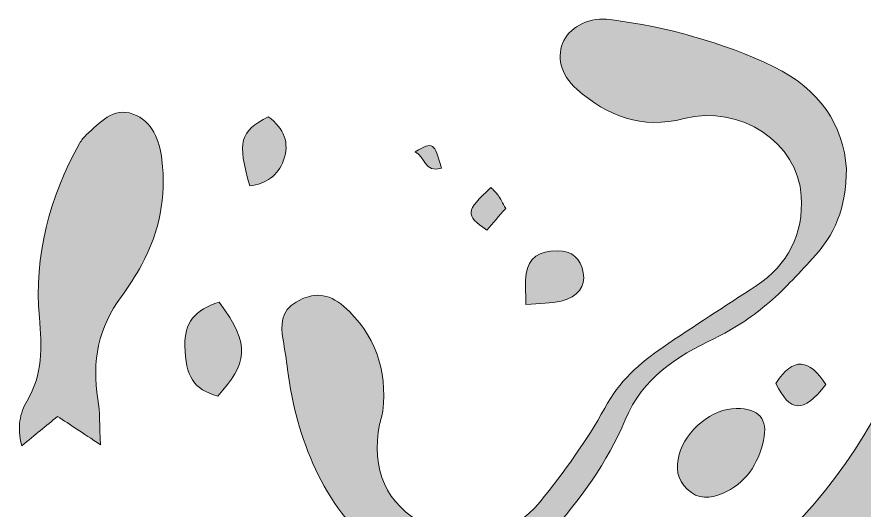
# Model space of a CAD drawing. Header units: centimetres. Extents: x -3.3 to 24.3, y 7.4 to 22.3.
# Drawn here: x -2.973 to -0.332, y 16.68 to 18.219 of the extents above; entities that cross this region are included whole.
import ezdxf

# ---------------------------------------------------------------- set-up
doc = ezdxf.new("R2010")
doc.units = ezdxf.units.CM
doc.header["$MEASUREMENT"] = 0
doc.layers.add('Layer 1', color=7, linetype='Continuous', lineweight=0)

# ---------------------------------------------------------------- blocks, each defined once
blk = doc.blocks.new('Block_0')
at = {"layer": 'Layer 1', "true_color": 0x000000, "transparency": 33554687}
h = blk.add_hatch(color=18, dxfattribs=at)
h.dxf.hatch_style = 2
edge = h.paths.add_edge_path()
edge.add_spline(control_points=[(-0.3866, 17.7454), (-0.3867, 17.6222), (-0.4241, 17.5363), (-0.493, 17.4639), (-0.5397, 17.4149), (-0.5844, 17.3631), (-0.6364, 17.3204), (-0.6856, 17.2799), (-0.7402, 17.2434), (-0.7976, 17.216), (-0.917, 17.1589), (-1.0208, 17.0931), (-1.0762, 16.9619), (-1.1323, 16.8292), (-1.2157, 16.7108), (-1.3146, 16.6046), (-1.3859, 16.5281), (-1.4699, 16.4743), (-1.5756, 16.4604), (-1.68, 16.4467), (-1.7683, 16.4789), (-1.8474, 16.5487), (-2.0201, 16.7008), (-2.0995, 16.8973), (-2.1291, 17.1191), (-2.1332, 17.1498), (-2.1376, 17.1806), (-2.143, 17.2111), (-2.1513, 17.2582), (-2.1499, 17.301), (-2.1022, 17.3292), (-2.0508, 17.3597), (-2.0023, 17.3586), (-1.954, 17.3158), (-1.8561, 17.2291), (-1.8181, 17.1183), (-1.832, 16.9892), (-1.8334, 16.9753), (-1.8391, 16.9619), (-1.8419, 16.9481), (-1.8705, 16.8077), (-1.82, 16.6957), (-1.7014, 16.6356), (-1.5764, 16.5723), (-1.4279, 16.597), (-1.3412, 16.7062), (-1.2678, 16.7988), (-1.1963, 16.895), (-1.1403, 16.9984), (-1.0953, 17.0816), (-1.0316, 17.1384), (-0.958, 17.1888), (-0.8626, 17.2541), (-0.7649, 17.316), (-0.6684, 17.3797), (-0.5679, 17.4461), (-0.5203, 17.5411), (-0.5273, 17.66), (-0.5372, 17.8266), (-0.7177, 17.9469), (-0.893, 17.9016), (-1.0245, 17.8676), (-1.1318, 17.9093), (-1.2276, 17.9936), (-1.279, 18.0388), (-1.2915, 18.0983), (-1.2674, 18.1455), (-1.2442, 18.1909), (-1.1843, 18.2189), (-1.1227, 18.2108), (-0.9454, 18.1873), (-0.7744, 18.1409), (-0.6132, 18.0632), (-0.4719, 17.9951), (-0.3951, 17.8812), (-0.3866, 17.7454)], knot_values=[0, 0, 0, 0, 1, 1, 1, 2, 2, 2, 3, 3, 3, 4, 4, 4, 5, 5, 5, 6, 6, 6, 7, 7, 7, 8, 8, 8, 9, 9, 9, 10, 10, 10, 11, 11, 11, 12, 12, 12, 13, 13, 13, 14, 14, 14, 15, 15, 15, 16, 16, 16, 17, 17, 17, 18, 18, 18, 19, 19, 19, 20, 20, 20, 21, 21, 21, 22, 22, 22, 23, 23, 23, 24, 24, 24, 25, 25, 25, 25], degree=3, periodic=0)
h = blk.add_hatch(color=18, dxfattribs=at)
h.dxf.hatch_style = 2
edge = h.paths.add_edge_path()
edge.add_spline(control_points=[(-2.7121, 16.8839), (-2.7697, 16.922), (-2.8069, 16.9465), (-2.8459, 16.9723), (-2.8822, 16.9427), (-2.9156, 16.9155), (-2.958, 16.8809), (-2.9727, 16.9404), (-2.9637, 16.9829), (-2.9411, 17.0209), (-2.8921, 17.1033), (-2.8947, 17.1884), (-2.9028, 17.2815), (-2.9195, 17.4735), (-2.8724, 17.6557), (-2.7773, 17.8243), (-2.7719, 17.834), (-2.7646, 17.8432), (-2.7564, 17.8507), (-2.715, 17.8888), (-2.6723, 17.9381), (-2.6109, 17.9159), (-2.5505, 17.894), (-2.5279, 17.8333), (-2.5208, 17.7729), (-2.5074, 17.658), (-2.5274, 17.5479), (-2.5837, 17.446), (-2.6028, 17.4116), (-2.6236, 17.3778), (-2.6471, 17.3462), (-2.7189, 17.25), (-2.7399, 17.1435), (-2.7204, 17.0262), (-2.7137, 16.9861), (-2.7153, 16.9446), (-2.7121, 16.8839)], knot_values=[0, 0, 0, 0, 1, 1, 1, 2, 2, 2, 3, 3, 3, 4, 4, 4, 5, 5, 5, 6, 6, 6, 7, 7, 7, 8, 8, 8, 9, 9, 9, 10, 10, 10, 11, 11, 11, 12, 12, 12, 12], degree=3, periodic=0)
h = blk.add_hatch(color=18, dxfattribs=at)
h.dxf.hatch_style = 2
edge = h.paths.add_edge_path()
edge.add_spline(control_points=[(-2.1894, 17.9077), (-2.139, 17.8701), (-2.1222, 17.8253), (-2.1415, 17.7718), (-2.1589, 17.7235), (-2.1965, 17.6987), (-2.2468, 17.6917), (-2.2864, 17.8291), (-2.2778, 17.8615), (-2.1894, 17.9077)], knot_values=[0, 0, 0, 0, 1, 1, 1, 2, 2, 2, 3, 3, 3, 3], degree=3, periodic=0)
h = blk.add_hatch(color=18, dxfattribs=at)
h.dxf.hatch_style = 2
edge = h.paths.add_edge_path()
edge.add_spline(control_points=[(-1.6495, 17.7469), (-1.7017, 17.7318), (-1.7006, 17.7826), (-1.7312, 17.7984), (-1.6743, 17.8302), (-1.6717, 17.8282), (-1.6495, 17.7469)], knot_values=[0, 0, 0, 0, 1, 1, 1, 2, 2, 2, 2], degree=3, periodic=0)
h = blk.add_hatch(color=18, dxfattribs=at)
h.dxf.hatch_style = 2
edge = h.paths.add_edge_path()
edge.add_spline(control_points=[(-1.4953, 17.687), (-1.4877, 17.679), (-1.4791, 17.6718), (-1.4729, 17.6629), (-1.465, 17.6517), (-1.459, 17.6391), (-1.4489, 17.6212), (-1.469, 17.5984), (-1.4887, 17.576), (-1.508, 17.554), (-1.5759, 17.6013), (-1.5747, 17.6118), (-1.4953, 17.687)], knot_values=[0, 0, 0, 0, 1, 1, 1, 2, 2, 2, 3, 3, 3, 4, 4, 4, 4], degree=3, periodic=0)
h = blk.add_hatch(color=18, dxfattribs=at)
h.dxf.hatch_style = 2
edge = h.paths.add_edge_path()
edge.add_spline(control_points=[(-1.3861, 17.3211), (-1.3861, 17.3626), (-1.3892, 17.3906), (-1.3854, 17.4176), (-1.3784, 17.4663), (-1.343, 17.4899), (-1.2882, 17.4895), (-1.2412, 17.4892), (-1.2152, 17.4648), (-1.207, 17.4208), (-1.199, 17.3775), (-1.2228, 17.3454), (-1.2763, 17.3325), (-1.3079, 17.3248), (-1.3415, 17.3254), (-1.3861, 17.3211)], knot_values=[0, 0, 0, 0, 1, 1, 1, 2, 2, 2, 3, 3, 3, 4, 4, 4, 5, 5, 5, 5], degree=3, periodic=0)
h = blk.add_hatch(color=18, dxfattribs=at)
h.dxf.hatch_style = 2
edge = h.paths.add_edge_path()
edge.add_spline(control_points=[(-1.2511, 16.2175), (-0.6351, 16.3935), (-0.2955, 16.8312), (-0.109, 17.4119), (-0.0782, 17.3509), (-0.0738, 17.2854), (-0.1001, 17.1856), (-0.1381, 17.0414), (-0.1768, 16.8973), (-0.2182, 16.7541), (-0.2316, 16.7079), (-0.2314, 16.669), (-0.2055, 16.6262), (-0.1472, 16.5298), (-0.0935, 16.4305), (-0.038, 16.3324), (-0.0126, 16.2873), (0.0178, 16.2566), (0.0773, 16.2724), (0.1221, 16.2844), (0.1527, 16.2569), (0.1734, 16.2199), (0.1999, 16.1724), (0.2392, 16.1569), (0.2926, 16.157), (0.3309, 16.157), (0.3697, 16.1456), (0.4073, 16.1355), (0.5213, 16.1051), (0.6348, 16.0728), (0.7485, 16.0414), (0.7675, 16.0362), (0.7904, 16.0366), (0.8051, 16.0258), (0.9019, 15.9547), (1.0102, 15.8975), (1.0796, 15.7931), (1.1215, 15.73), (1.1693, 15.671), (1.2133, 15.6094), (1.2244, 15.5939), (1.24, 15.5747), (1.2385, 15.5586), (1.2292, 15.4552), (1.276, 15.3663), (1.3075, 15.2735), (1.3236, 15.2262), (1.3353, 15.1811), (1.2797, 15.1334), (1.2619, 15.1608), (1.2365, 15.1846), (1.2298, 15.2129), (1.1922, 15.3717), (1.0934, 15.4883), (0.9778, 15.5949), (0.9239, 15.6446), (0.8722, 15.6967), (0.8186, 15.7468), (0.775, 15.7877), (0.7278, 15.8099), (0.665, 15.7856), (0.6407, 15.7761), (0.6095, 15.7807), (0.5821, 15.7841), (0.543, 15.7889), (0.5047, 15.7988), (0.4659, 15.8059), (0.3402, 15.8289), (0.2781, 15.786), (0.2753, 15.6571), (0.2728, 15.5419), (0.2854, 15.4263), (0.2944, 15.3112), (0.2965, 15.284), (0.3058, 15.2541), (0.321, 15.2318), (0.4321, 15.0689), (0.5382, 14.9013), (0.7191, 14.8023), (0.7751, 14.7716), (0.8272, 14.7338), (0.881, 14.6993), (0.8794, 14.6935), (0.8778, 14.6877), (0.8763, 14.6818), (0.8592, 14.6794), (0.8416, 14.6731), (0.8251, 14.6752), (0.7664, 14.6828), (0.7079, 14.6919), (0.6497, 14.7029), (0.5662, 14.7185), (0.4866, 14.7386), (0.4291, 14.8129), (0.4008, 14.8495), (0.3551, 14.8731), (0.3162, 14.9011), (0.2443, 14.953), (0.1786, 15.009), (0.1545, 15.1001), (0.1504, 15.1155), (0.14, 15.1314), (0.1281, 15.1423), (0.0628, 15.202), (0.0382, 15.28), (0.0388, 15.3633), (0.0396, 15.4767), (0.0076, 15.5799), (-0.0381, 15.6808), (-0.0544, 15.717), (-0.0671, 15.7508), (-0.0528, 15.7939), (-0.046, 15.8145), (-0.0633, 15.8454), (-0.0747, 15.8692), (-0.1049, 15.9323), (-0.1394, 15.9933), (-0.1692, 16.0566), (-0.2172, 16.1589), (-0.3042, 16.2194), (-0.3972, 16.2734), (-0.4214, 16.2875), (-0.451, 16.2924), (-0.4745, 16.3073), (-0.5272, 16.3406), (-0.5792, 16.3358), (-0.636, 16.319), (-0.7818, 16.2758), (-0.9284, 16.2352), (-1.0754, 16.196), (-1.1159, 16.1852), (-1.1587, 16.181), (-1.2008, 16.1785), (-1.2183, 16.1774), (-1.2365, 16.1885), (-1.2543, 16.1941), (-1.2533, 16.2019), (-1.2522, 16.2097), (-1.2511, 16.2175)], knot_values=[0, 0, 0, 0, 1, 1, 1, 2, 2, 2, 3, 3, 3, 4, 4, 4, 5, 5, 5, 6, 6, 6, 7, 7, 7, 8, 8, 8, 9, 9, 9, 10, 10, 10, 11, 11, 11, 12, 12, 12, 13, 13, 13, 14, 14, 14, 15, 15, 15, 16, 16, 16, 17, 17, 17, 18, 18, 18, 19, 19, 19, 20, 20, 20, 21, 21, 21, 22, 22, 22, 23, 23, 23, 24, 24, 24, 25, 25, 25, 26, 26, 26, 27, 27, 27, 28, 28, 28, 29, 29, 29, 30, 30, 30, 31, 31, 31, 32, 32, 32, 33, 33, 33, 34, 34, 34, 35, 35, 35, 36, 36, 36, 37, 37, 37, 38, 38, 38, 39, 39, 39, 40, 40, 40, 41, 41, 41, 42, 42, 42, 43, 43, 43, 44, 44, 44, 45, 45, 45, 46, 46, 46, 46], degree=3, periodic=0)
h = blk.add_hatch(color=18, dxfattribs=at)
h.dxf.hatch_style = 2
edge = h.paths.add_edge_path()
edge.add_spline(control_points=[(-2.3419, 17.329), (-2.24, 17.1916), (-2.2569, 17.1372), (-2.3468, 17.0352), (-2.422, 17.0576), (-2.4468, 17.0958), (-2.4493, 17.1927), (-2.4512, 17.2635), (-2.4184, 17.3051), (-2.3419, 17.329)], knot_values=[0, 0, 0, 0, 1, 1, 1, 2, 2, 2, 3, 3, 3, 3], degree=3, periodic=0)
h = blk.add_hatch(color=18, dxfattribs=at)
h.dxf.hatch_style = 2
edge = h.paths.add_edge_path()
edge.add_spline(control_points=[(-0.4507, 17.0722), (-0.5219, 16.9785), (-0.564, 16.987), (-0.6062, 17.0751), (-0.5526, 17.1616), (-0.501, 17.1498), (-0.4507, 17.0722)], knot_values=[0, 0, 0, 0, 1, 1, 1, 2, 2, 2, 2], degree=3, periodic=0)
h = blk.add_hatch(color=18, dxfattribs=at)
h.dxf.hatch_style = 2
edge = h.paths.add_edge_path()
edge.add_spline(control_points=[(-0.73, 16.9972), (-0.6596, 16.9975), (-0.6302, 16.9648), (-0.6451, 16.8977), (-0.6618, 16.8231), (-0.7004, 16.7626), (-0.7734, 16.7318), (-0.8106, 16.7162), (-0.8492, 16.7128), (-0.883, 16.7449), (-0.9157, 16.776), (-0.9186, 16.8132), (-0.908, 16.8532), (-0.8876, 16.9299), (-0.8041, 16.9968), (-0.73, 16.9972)], knot_values=[0, 0, 0, 0, 1, 1, 1, 2, 2, 2, 3, 3, 3, 4, 4, 4, 5, 5, 5, 5], degree=3, periodic=0)
at = {"layer": 'Layer 1'}
for points, knots in [([(-0.3866, 17.7454), (-0.3867, 17.6222), (-0.4241, 17.5363), (-0.493, 17.4639), (-0.5397, 17.4149), (-0.5844, 17.3631), (-0.6364, 17.3204), (-0.6856, 17.2799), (-0.7402, 17.2434), (-0.7976, 17.216), (-0.917, 17.1589), (-1.0208, 17.0931), (-1.0762, 16.9619), (-1.1323, 16.8292), (-1.2157, 16.7108), (-1.3146, 16.6046), (-1.3859, 16.5281), (-1.4699, 16.4743), (-1.5756, 16.4604), (-1.68, 16.4467), (-1.7683, 16.4789), (-1.8474, 16.5487), (-2.0201, 16.7008), (-2.0995, 16.8973), (-2.1291, 17.1191), (-2.1332, 17.1498), (-2.1376, 17.1806), (-2.143, 17.2111), (-2.1513, 17.2582), (-2.1499, 17.301), (-2.1022, 17.3292), (-2.0508, 17.3597), (-2.0023, 17.3586), (-1.954, 17.3158), (-1.8561, 17.2291), (-1.8181, 17.1183), (-1.832, 16.9892), (-1.8334, 16.9753), (-1.8391, 16.9619), (-1.8419, 16.9481), (-1.8705, 16.8077), (-1.82, 16.6957), (-1.7014, 16.6356), (-1.5764, 16.5723), (-1.4279, 16.597), (-1.3412, 16.7062), (-1.2678, 16.7988), (-1.1963, 16.895), (-1.1403, 16.9984), (-1.0953, 17.0816), (-1.0316, 17.1384), (-0.958, 17.1888), (-0.8626, 17.2541), (-0.7649, 17.316), (-0.6684, 17.3797), (-0.5679, 17.4461), (-0.5203, 17.5411), (-0.5273, 17.66), (-0.5372, 17.8266), (-0.7177, 17.9469), (-0.893, 17.9016), (-1.0245, 17.8676), (-1.1318, 17.9093), (-1.2276, 17.9936), (-1.279, 18.0388), (-1.2915, 18.0983), (-1.2674, 18.1455), (-1.2442, 18.1909), (-1.1843, 18.2189), (-1.1227, 18.2108), (-0.9454, 18.1873), (-0.7744, 18.1409), (-0.6132, 18.0632), (-0.4719, 17.9951), (-0.3951, 17.8812), (-0.3866, 17.7454)], [0, 0, 0, 0, 1, 1, 1, 2, 2, 2, 3, 3, 3, 4, 4, 4, 5, 5, 5, 6, 6, 6, 7, 7, 7, 8, 8, 8, 9, 9, 9, 10, 10, 10, 11, 11, 11, 12, 12, 12, 13, 13, 13, 14, 14, 14, 15, 15, 15, 16, 16, 16, 17, 17, 17, 18, 18, 18, 19, 19, 19, 20, 20, 20, 21, 21, 21, 22, 22, 22, 23, 23, 23, 24, 24, 24, 25, 25, 25, 25]), ([(-2.7121, 16.8839), (-2.7697, 16.922), (-2.8069, 16.9465), (-2.8459, 16.9723), (-2.8822, 16.9427), (-2.9156, 16.9155), (-2.958, 16.8809), (-2.9727, 16.9404), (-2.9637, 16.9829), (-2.9411, 17.0209), (-2.8921, 17.1033), (-2.8947, 17.1884), (-2.9028, 17.2815), (-2.9195, 17.4735), (-2.8724, 17.6557), (-2.7773, 17.8243), (-2.7719, 17.834), (-2.7646, 17.8432), (-2.7564, 17.8507), (-2.715, 17.8888), (-2.6723, 17.9381), (-2.6109, 17.9159), (-2.5505, 17.894), (-2.5279, 17.8333), (-2.5208, 17.7729), (-2.5074, 17.658), (-2.5274, 17.5479), (-2.5837, 17.446), (-2.6028, 17.4116), (-2.6236, 17.3778), (-2.6471, 17.3462), (-2.7189, 17.25), (-2.7399, 17.1435), (-2.7204, 17.0262), (-2.7137, 16.9861), (-2.7153, 16.9446), (-2.7121, 16.8839)], [0, 0, 0, 0, 1, 1, 1, 2, 2, 2, 3, 3, 3, 4, 4, 4, 5, 5, 5, 6, 6, 6, 7, 7, 7, 8, 8, 8, 9, 9, 9, 10, 10, 10, 11, 11, 11, 12, 12, 12, 12]), ([(-2.1894, 17.9077), (-2.139, 17.8701), (-2.1222, 17.8253), (-2.1415, 17.7718), (-2.1589, 17.7235), (-2.1965, 17.6987), (-2.2468, 17.6917), (-2.2864, 17.8291), (-2.2778, 17.8615), (-2.1894, 17.9077)], [0, 0, 0, 0, 1, 1, 1, 2, 2, 2, 3, 3, 3, 3]), ([(-1.6495, 17.7469), (-1.7017, 17.7318), (-1.7006, 17.7826), (-1.7312, 17.7984), (-1.6743, 17.8302), (-1.6717, 17.8282), (-1.6495, 17.7469)], [0, 0, 0, 0, 1, 1, 1, 2, 2, 2, 2]), ([(-1.4953, 17.687), (-1.4877, 17.679), (-1.4791, 17.6718), (-1.4729, 17.6629), (-1.465, 17.6517), (-1.459, 17.6391), (-1.4489, 17.6212), (-1.469, 17.5984), (-1.4887, 17.576), (-1.508, 17.554), (-1.5759, 17.6013), (-1.5747, 17.6118), (-1.4953, 17.687)], [0, 0, 0, 0, 1, 1, 1, 2, 2, 2, 3, 3, 3, 4, 4, 4, 4]), ([(-1.3861, 17.3211), (-1.3861, 17.3626), (-1.3892, 17.3906), (-1.3854, 17.4176), (-1.3784, 17.4663), (-1.343, 17.4899), (-1.2882, 17.4895), (-1.2412, 17.4892), (-1.2152, 17.4648), (-1.207, 17.4208), (-1.199, 17.3775), (-1.2228, 17.3454), (-1.2763, 17.3325), (-1.3079, 17.3248), (-1.3415, 17.3254), (-1.3861, 17.3211)], [0, 0, 0, 0, 1, 1, 1, 2, 2, 2, 3, 3, 3, 4, 4, 4, 5, 5, 5, 5]), ([(-1.2511, 16.2175), (-0.6351, 16.3935), (-0.2955, 16.8312), (-0.109, 17.4119), (-0.0782, 17.3509), (-0.0738, 17.2854), (-0.1001, 17.1856), (-0.1381, 17.0414), (-0.1768, 16.8973), (-0.2182, 16.7541), (-0.2316, 16.7079), (-0.2314, 16.669), (-0.2055, 16.6262), (-0.1472, 16.5298), (-0.0935, 16.4305), (-0.038, 16.3324), (-0.0126, 16.2873), (0.0178, 16.2566), (0.0773, 16.2724), (0.1221, 16.2844), (0.1527, 16.2569), (0.1734, 16.2199), (0.1999, 16.1724), (0.2392, 16.1569), (0.2926, 16.157), (0.3309, 16.157), (0.3697, 16.1456), (0.4073, 16.1355), (0.5213, 16.1051), (0.6348, 16.0728), (0.7485, 16.0414), (0.7675, 16.0362), (0.7904, 16.0366), (0.8051, 16.0258), (0.9019, 15.9547), (1.0102, 15.8975), (1.0796, 15.7931), (1.1215, 15.73), (1.1693, 15.671), (1.2133, 15.6094), (1.2244, 15.5939), (1.24, 15.5747), (1.2385, 15.5586), (1.2292, 15.4552), (1.276, 15.3663), (1.3075, 15.2735), (1.3236, 15.2262), (1.3353, 15.1811), (1.2797, 15.1334), (1.2619, 15.1608), (1.2365, 15.1846), (1.2298, 15.2129), (1.1922, 15.3717), (1.0934, 15.4883), (0.9778, 15.5949), (0.9239, 15.6446), (0.8722, 15.6967), (0.8186, 15.7468), (0.775, 15.7877), (0.7278, 15.8099), (0.665, 15.7856), (0.6407, 15.7761), (0.6095, 15.7807), (0.5821, 15.7841), (0.543, 15.7889), (0.5047, 15.7988), (0.4659, 15.8059), (0.3402, 15.8289), (0.2781, 15.786), (0.2753, 15.6571), (0.2728, 15.5419), (0.2854, 15.4263), (0.2944, 15.3112), (0.2965, 15.284), (0.3058, 15.2541), (0.321, 15.2318), (0.4321, 15.0689), (0.5382, 14.9013), (0.7191, 14.8023), (0.7751, 14.7716), (0.8272, 14.7338), (0.881, 14.6993), (0.8794, 14.6935), (0.8778, 14.6877), (0.8763, 14.6818), (0.8592, 14.6794), (0.8416, 14.6731), (0.8251, 14.6752), (0.7664, 14.6828), (0.7079, 14.6919), (0.6497, 14.7029), (0.5662, 14.7185), (0.4866, 14.7386), (0.4291, 14.8129), (0.4008, 14.8495), (0.3551, 14.8731), (0.3162, 14.9011), (0.2443, 14.953), (0.1786, 15.009), (0.1545, 15.1001), (0.1504, 15.1155), (0.14, 15.1314), (0.1281, 15.1423), (0.0628, 15.202), (0.0382, 15.28), (0.0388, 15.3633), (0.0396, 15.4767), (0.0076, 15.5799), (-0.0381, 15.6808), (-0.0544, 15.717), (-0.0671, 15.7508), (-0.0528, 15.7939), (-0.046, 15.8145), (-0.0633, 15.8454), (-0.0747, 15.8692), (-0.1049, 15.9323), (-0.1394, 15.9933), (-0.1692, 16.0566), (-0.2172, 16.1589), (-0.3042, 16.2194), (-0.3972, 16.2734), (-0.4214, 16.2875), (-0.451, 16.2924), (-0.4745, 16.3073), (-0.5272, 16.3406), (-0.5792, 16.3358), (-0.636, 16.319), (-0.7818, 16.2758), (-0.9284, 16.2352), (-1.0754, 16.196), (-1.1159, 16.1852), (-1.1587, 16.181), (-1.2008, 16.1785), (-1.2183, 16.1774), (-1.2365, 16.1885), (-1.2543, 16.1941), (-1.2533, 16.2019), (-1.2522, 16.2097), (-1.2511, 16.2175)], [0, 0, 0, 0, 1, 1, 1, 2, 2, 2, 3, 3, 3, 4, 4, 4, 5, 5, 5, 6, 6, 6, 7, 7, 7, 8, 8, 8, 9, 9, 9, 10, 10, 10, 11, 11, 11, 12, 12, 12, 13, 13, 13, 14, 14, 14, 15, 15, 15, 16, 16, 16, 17, 17, 17, 18, 18, 18, 19, 19, 19, 20, 20, 20, 21, 21, 21, 22, 22, 22, 23, 23, 23, 24, 24, 24, 25, 25, 25, 26, 26, 26, 27, 27, 27, 28, 28, 28, 29, 29, 29, 30, 30, 30, 31, 31, 31, 32, 32, 32, 33, 33, 33, 34, 34, 34, 35, 35, 35, 36, 36, 36, 37, 37, 37, 38, 38, 38, 39, 39, 39, 40, 40, 40, 41, 41, 41, 42, 42, 42, 43, 43, 43, 44, 44, 44, 45, 45, 45, 46, 46, 46, 46]), ([(-2.3419, 17.329), (-2.24, 17.1916), (-2.2569, 17.1372), (-2.3468, 17.0352), (-2.422, 17.0576), (-2.4468, 17.0958), (-2.4493, 17.1927), (-2.4512, 17.2635), (-2.4184, 17.3051), (-2.3419, 17.329)], [0, 0, 0, 0, 1, 1, 1, 2, 2, 2, 3, 3, 3, 3]), ([(-0.4507, 17.0722), (-0.5219, 16.9785), (-0.564, 16.987), (-0.6062, 17.0751), (-0.5526, 17.1616), (-0.501, 17.1498), (-0.4507, 17.0722)], [0, 0, 0, 0, 1, 1, 1, 2, 2, 2, 2]), ([(-0.73, 16.9972), (-0.6596, 16.9975), (-0.6302, 16.9648), (-0.6451, 16.8977), (-0.6618, 16.8231), (-0.7004, 16.7626), (-0.7734, 16.7318), (-0.8106, 16.7162), (-0.8492, 16.7128), (-0.883, 16.7449), (-0.9157, 16.776), (-0.9186, 16.8132), (-0.908, 16.8532), (-0.8876, 16.9299), (-0.8041, 16.9968), (-0.73, 16.9972)], [0, 0, 0, 0, 1, 1, 1, 2, 2, 2, 3, 3, 3, 4, 4, 4, 5, 5, 5, 5])]:
    blk.add_open_spline(points, degree=3, knots=knots, dxfattribs=at)

msp = doc.modelspace()

# ---------------------------------------------------------------- block references
at = {"layer": 'Layer 1'}
msp.add_blockref('Block_0', (0, 0), dxfattribs=at)

doc.saveas('drawing.dxf')
